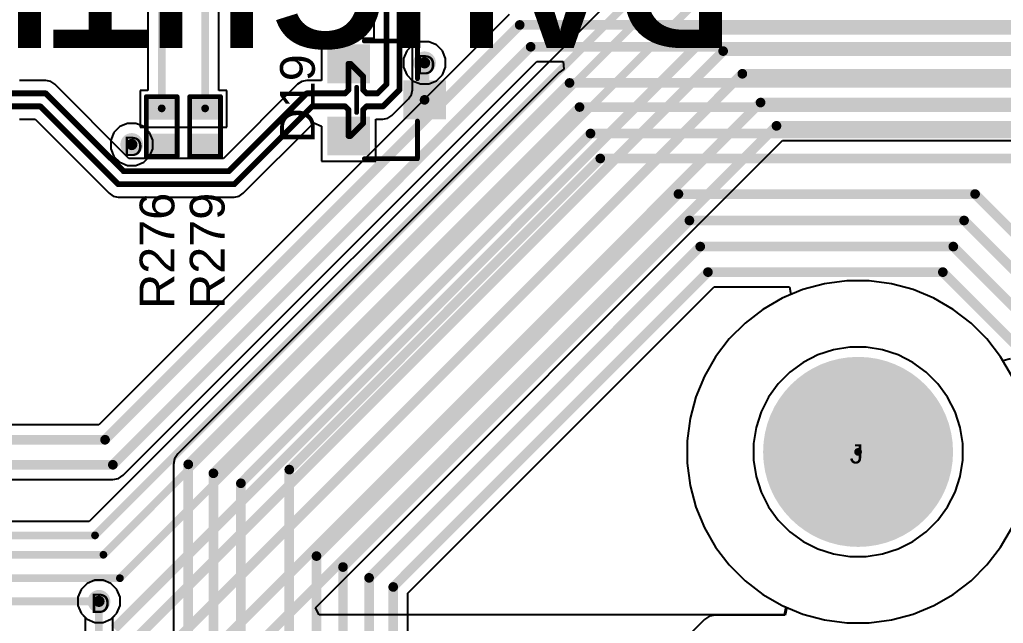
# Model space of a CAD drawing. Header units: inches. Extents: x -11 to 5428, y 0 to 5423.
# Drawn here: x 89.53 to 115.42, y 71.83 to 87.71 of the extents above; entities that cross this region are included whole.
import ezdxf

# ---------------------------------------------------------------- set-up
doc = ezdxf.new("R2010")
doc.units = ezdxf.units.IN
for name, color, linetype in [('Bottom Layer', 5, 'Continuous'), ('Bottom Solder', 6, 'Continuous'), ('Drill Drawing', 1, 'Continuous'), ('GND', 16, 'Continuous'), ('Pad Holes', 156, 'Continuous'), ('PWR', 76, 'Continuous'), ('Top Layer', 1, 'Continuous'), ('Top Overlay', 2, 'Continuous'), ('Top Paste', 8, 'Continuous'), ('Top Solder', 216, 'Continuous'), ('Via Holes', 16, 'Continuous')]:
    doc.layers.add(name, color=color, linetype=linetype)
doc.styles.add('Arial', font='', dxfattribs={"height": 0.2})
doc.styles.add('Arial_Bold', font='', dxfattribs={"height": 0.2})
doc.styles.get('Arial').set_extended_font_data('Arial')
doc.styles.get('Arial_Bold').set_extended_font_data('Arial', bold=True)

# ---------------------------------------------------------------- blocks, each defined once
blk = doc.blocks.new('SOT_23_198')
at = {"layer": 'Top Layer'}
for points in [[(-0.41, 1.46), (0.41, 1.46), (0.41, 0.54), (-0.41, 0.54)], [(-1.36, -0.54), (-0.54, -0.54), (-0.54, -1.46), (-1.36, -1.46)], [(0.54, -0.54), (1.36, -0.54), (1.36, -1.46), (0.54, -1.46)]]:
    blk.add_hatch(color=1, dxfattribs=at).paths.add_polyline_path(points)
at = {"layer": 'Top Paste'}
for points in [[(-0.41, 1.46), (0.41, 1.46), (0.41, 0.54), (-0.41, 0.54)], [(-1.36, -0.54), (-0.54, -0.54), (-0.54, -1.46), (-1.36, -1.46)], [(0.54, -0.54), (1.36, -0.54), (1.36, -1.46), (0.54, -1.46)]]:
    blk.add_hatch(color=8, dxfattribs=at).paths.add_polyline_path(points)
at = {"layer": 'Top Solder'}
for points in [[(-0.512, 1.562), (0.512, 1.562), (0.512, 0.438), (-0.512, 0.438)], [(-1.462, -0.438), (-0.438, -0.438), (-0.438, -1.562), (-1.462, -1.562)], [(0.438, -0.438), (1.462, -0.438), (1.462, -1.562), (0.438, -1.562)]]:
    blk.add_hatch(color=216, dxfattribs=at).paths.add_polyline_path(points)
at = {"layer": 'Top Overlay'}
for points in [[(-0.559, 0.813, 0.127, 0.127, 0), (-1.549, 0.813, 0.127, 0.127, 0)], [(-1.549, -0.584, 0.127, 0.127, 0), (-1.549, 0.813, 0.127, 0.127, 0)], [(1.549, 0.813, 0.127, 0.127, 0), (0.559, 0.813, 0.127, 0.127, 0)], [(1.549, -0.584, 0.127, 0.127, 0), (1.549, 0.813, 0.127, 0.127, 0)], [(0.33, -0.787, 0.127, 0.127, 0), (-0.33, -0.787, 0.127, 0.127, 0)], [(-1.676, -1.295, 0.127, 0.127, 0), (-1.676, -1.041, 0.127, 0.127, 0)], [(-1.549, -1.168, 0.127, 0.127, 0), (-1.676, -1.041, 0.127, 0.127, 0)], [(-1.676, -1.295, 0.127, 0.127, 0), (-1.549, -1.168, 0.127, 0.127, 0)]]:
    blk.add_lwpolyline(points, format="xyseb", dxfattribs=at)
for points in [[(-1.581, 0.813, 0.0635, 0.0635, 1), (-1.518, 0.813, 0.0635, 0.0635, 1)], [(-1.581, 0.813, 0.0635, 0.0635, 1), (-1.518, 0.813, 0.0635, 0.0635, 1)], [(-0.591, 0.813, 0.0635, 0.0635, 1), (-0.527, 0.813, 0.0635, 0.0635, 1)], [(0.527, 0.813, 0.0635, 0.0635, 1), (0.591, 0.813, 0.0635, 0.0635, 1)], [(1.518, 0.813, 0.0635, 0.0635, 1), (1.581, 0.813, 0.0635, 0.0635, 1)], [(1.518, 0.813, 0.0635, 0.0635, 1), (1.581, 0.813, 0.0635, 0.0635, 1)], [(-1.581, -0.584, 0.0635, 0.0635, 1), (-1.518, -0.584, 0.0635, 0.0635, 1)], [(-0.362, -0.787, 0.0635, 0.0635, 1), (-0.298, -0.787, 0.0635, 0.0635, 1)], [(0.298, -0.787, 0.0635, 0.0635, 1), (0.362, -0.787, 0.0635, 0.0635, 1)], [(1.518, -0.584, 0.0635, 0.0635, 1), (1.581, -0.584, 0.0635, 0.0635, 1)], [(-1.708, -1.041, 0.0635, 0.0635, 1), (-1.645, -1.041, 0.0635, 0.0635, 1)], [(-1.708, -1.041, 0.0635, 0.0635, 1), (-1.645, -1.041, 0.0635, 0.0635, 1)], [(-1.708, -1.295, 0.0635, 0.0635, 1), (-1.645, -1.295, 0.0635, 0.0635, 1)], [(-1.708, -1.295, 0.0635, 0.0635, 1), (-1.645, -1.295, 0.0635, 0.0635, 1)], [(-1.581, -1.168, 0.0635, 0.0635, 1), (-1.518, -1.168, 0.0635, 0.0635, 1)], [(-1.581, -1.168, 0.0635, 0.0635, 1), (-1.518, -1.168, 0.0635, 0.0635, 1)]]:
    blk.add_lwpolyline(points, format="xyseb", close=True, dxfattribs=at)
blk = doc.blocks.new('R___0402_202')
at = {"layer": 'Top Layer'}
for points in [[(-0.698, -0.318), (-0.698, 0.317), (-0.241, 0.317), (-0.241, -0.318)], [(0.241, -0.318), (0.241, 0.317), (0.699, 0.317), (0.699, -0.318)]]:
    blk.add_hatch(color=1, dxfattribs=at).paths.add_polyline_path(points)
at = {"layer": 'Top Paste'}
for points in [[(-0.698, -0.318), (-0.698, 0.317), (-0.241, 0.317), (-0.241, -0.318)], [(0.241, -0.318), (0.241, 0.317), (0.699, 0.317), (0.699, -0.318)]]:
    blk.add_hatch(color=8, dxfattribs=at).paths.add_polyline_path(points)
at = {"layer": 'Top Solder'}
for points in [[(-0.753, -0.373), (-0.753, 0.372), (-0.186, 0.372), (-0.186, -0.373)], [(0.186, -0.373), (0.186, 0.372), (0.754, 0.372), (0.754, -0.373)]]:
    blk.add_hatch(color=216, dxfattribs=at).paths.add_polyline_path(points)
at = {"layer": 'Top Overlay'}
for points in [[(-0.787, 0.406, 0.127, 0.127, 0), (0.787, 0.406, 0.127, 0.127, 0)], [(-0.787, 0.406, 0.127, 0.127, 0), (-0.787, -0.406, 0.127, 0.127, 0)], [(0.787, 0.406, 0.127, 0.127, 0), (0.787, -0.406, 0.127, 0.127, 0)], [(-0.787, -0.406, 0.127, 0.127, 0), (0.787, -0.406, 0.127, 0.127, 0)], [(-0.813, -0.432, 0.00323, 0.00323, 0), (0.813, -0.432, 0.00323, 0.00323, 0)]]:
    blk.add_lwpolyline(points, format="xyseb", dxfattribs=at)
for points in [[(-0.819, 0.406, 0.0635, 0.0635, 1), (-0.756, 0.406, 0.0635, 0.0635, 1)], [(-0.819, 0.406, 0.0635, 0.0635, 1), (-0.756, 0.406, 0.0635, 0.0635, 1)], [(0.756, 0.406, 0.0635, 0.0635, 1), (0.819, 0.406, 0.0635, 0.0635, 1)], [(0.756, 0.406, 0.0635, 0.0635, 1), (0.819, 0.406, 0.0635, 0.0635, 1)], [(-0.819, -0.406, 0.0635, 0.0635, 1), (-0.756, -0.406, 0.0635, 0.0635, 1)], [(-0.819, -0.406, 0.0635, 0.0635, 1), (-0.756, -0.406, 0.0635, 0.0635, 1)], [(-0.814, -0.432, 0.00161, 0.00161, 1), (-0.812, -0.432, 0.00161, 0.00161, 1)], [(0.756, -0.406, 0.0635, 0.0635, 1), (0.819, -0.406, 0.0635, 0.0635, 1)], [(0.756, -0.406, 0.0635, 0.0635, 1), (0.819, -0.406, 0.0635, 0.0635, 1)], [(0.812, -0.432, 0.00161, 0.00161, 1), (0.814, -0.432, 0.00161, 0.00161, 1)]]:
    blk.add_lwpolyline(points, format="xyseb", close=True, dxfattribs=at)
blk = doc.blocks.new('R___0402_204')
at = {"layer": 'Top Layer'}
for points in [[(-0.698, -0.318), (-0.698, 0.317), (-0.241, 0.317), (-0.241, -0.318)], [(0.241, -0.318), (0.241, 0.317), (0.699, 0.317), (0.699, -0.318)]]:
    blk.add_hatch(color=1, dxfattribs=at).paths.add_polyline_path(points)
at = {"layer": 'Top Paste'}
for points in [[(-0.698, -0.318), (-0.698, 0.317), (-0.241, 0.317), (-0.241, -0.318)], [(0.241, -0.318), (0.241, 0.317), (0.699, 0.317), (0.699, -0.318)]]:
    blk.add_hatch(color=8, dxfattribs=at).paths.add_polyline_path(points)
at = {"layer": 'Top Solder'}
for points in [[(-0.753, -0.373), (-0.753, 0.372), (-0.186, 0.372), (-0.186, -0.373)], [(0.186, -0.373), (0.186, 0.372), (0.754, 0.372), (0.754, -0.373)]]:
    blk.add_hatch(color=216, dxfattribs=at).paths.add_polyline_path(points)
at = {"layer": 'Top Overlay'}
for points in [[(-0.787, 0.406, 0.127, 0.127, 0), (0.787, 0.406, 0.127, 0.127, 0)], [(-0.787, 0.406, 0.127, 0.127, 0), (-0.787, -0.406, 0.127, 0.127, 0)], [(0.787, 0.406, 0.127, 0.127, 0), (0.787, -0.406, 0.127, 0.127, 0)], [(-0.787, -0.406, 0.127, 0.127, 0), (0.787, -0.406, 0.127, 0.127, 0)], [(-0.813, -0.432, 0.00323, 0.00323, 0), (0.813, -0.432, 0.00323, 0.00323, 0)]]:
    blk.add_lwpolyline(points, format="xyseb", dxfattribs=at)
for points in [[(-0.819, 0.406, 0.0635, 0.0635, 1), (-0.756, 0.406, 0.0635, 0.0635, 1)], [(-0.819, 0.406, 0.0635, 0.0635, 1), (-0.756, 0.406, 0.0635, 0.0635, 1)], [(0.756, 0.406, 0.0635, 0.0635, 1), (0.819, 0.406, 0.0635, 0.0635, 1)], [(0.756, 0.406, 0.0635, 0.0635, 1), (0.819, 0.406, 0.0635, 0.0635, 1)], [(-0.819, -0.406, 0.0635, 0.0635, 1), (-0.756, -0.406, 0.0635, 0.0635, 1)], [(-0.819, -0.406, 0.0635, 0.0635, 1), (-0.756, -0.406, 0.0635, 0.0635, 1)], [(-0.814, -0.432, 0.00161, 0.00161, 1), (-0.812, -0.432, 0.00161, 0.00161, 1)], [(0.756, -0.406, 0.0635, 0.0635, 1), (0.819, -0.406, 0.0635, 0.0635, 1)], [(0.756, -0.406, 0.0635, 0.0635, 1), (0.819, -0.406, 0.0635, 0.0635, 1)], [(0.812, -0.432, 0.00161, 0.00161, 1), (0.814, -0.432, 0.00161, 0.00161, 1)]]:
    blk.add_lwpolyline(points, format="xyseb", close=True, dxfattribs=at)

msp = doc.modelspace()

# ---------------------------------------------------------------- hatches: boundary and pattern name
at = {"layer": 'Bottom Layer'}
h = msp.add_hatch(color=5, dxfattribs=at)
edge = h.paths.add_edge_path()
edge.add_arc((100.187, 86.573), 0.3, 0, 360)
h = msp.add_hatch(color=5, dxfattribs=at)
edge = h.paths.add_edge_path()
edge.add_arc((92.481, 84.424), 0.3, 0, 360)
h = msp.add_hatch(color=5, dxfattribs=at)
edge = h.paths.add_edge_path()
edge.add_arc((91.618, 72.404), 0.3, 0, 360)
at = {"layer": 'Bottom Solder'}
h = msp.add_hatch(color=6, dxfattribs=at)
edge = h.paths.add_edge_path()
edge.add_arc((111.598, 76.336), 0.102, 0, 360)
at = {"layer": 'GND'}
h = msp.add_hatch(color=16, dxfattribs=at)
edge = h.paths.add_edge_path()
edge.add_arc((100.187, 86.573), 0.3, 0, 360)
h = msp.add_hatch(color=16, dxfattribs=at)
edge = h.paths.add_edge_path()
edge.add_arc((92.481, 84.424), 0.3, 0, 360)
h = msp.add_hatch(color=16, dxfattribs=at)
edge = h.paths.add_edge_path()
edge.add_arc((91.618, 72.404), 0.3, 0, 360)
at = {"layer": 'Pad Holes'}
h = msp.add_hatch(color=7, dxfattribs=at)
edge = h.paths.add_edge_path()
edge.add_arc((111.598, 76.336), 2.5, 0, 360)
at = {"layer": 'PWR'}
h = msp.add_hatch(color=76, dxfattribs=at)
edge = h.paths.add_edge_path()
edge.add_arc((100.187, 86.573), 0.3, 0, 360)
h = msp.add_hatch(color=76, dxfattribs=at)
edge = h.paths.add_edge_path()
edge.add_arc((92.481, 84.424), 0.3, 0, 360)
h = msp.add_hatch(color=76, dxfattribs=at)
edge = h.paths.add_edge_path()
edge.add_arc((91.618, 72.404), 0.3, 0, 360)
at = {"layer": 'Top Layer'}
h = msp.add_hatch(color=1, dxfattribs=at)
edge = h.paths.add_edge_path()
edge.add_arc((100.187, 86.573), 0.3, 0, 360)
h = msp.add_hatch(color=1, dxfattribs=at)
edge = h.paths.add_edge_path()
edge.add_arc((92.481, 84.424), 0.3, 0, 360)
h = msp.add_hatch(color=1, dxfattribs=at)
edge = h.paths.add_edge_path()
edge.add_arc((91.618, 72.404), 0.3, 0, 360)
at = {"layer": 'Top Solder'}
h = msp.add_hatch(color=216, dxfattribs=at)
edge = h.paths.add_edge_path()
edge.add_arc((111.598, 76.336), 0.102, 0, 360)
at = {"layer": 'Via Holes'}
h = msp.add_hatch(color=7, dxfattribs=at)
edge = h.paths.add_edge_path()
edge.add_arc((100.187, 86.573), 0.15, 0, 360)
h = msp.add_hatch(color=7, dxfattribs=at)
edge = h.paths.add_edge_path()
edge.add_arc((92.481, 84.424), 0.15, 0, 360)
h = msp.add_hatch(color=7, dxfattribs=at)
edge = h.paths.add_edge_path()
edge.add_arc((91.618, 72.404), 0.15, 0, 360)

# ---------------------------------------------------------------- linework, layer by layer
at = {"layer": 'Bottom Layer'}
for p, q in [((102.417, 87.843), (91.617, 77.044)), ((92.258, 75.722), (103.141, 86.605)), ((103.141, 86.605), (103.834, 86.605)), ((103.834, 86.605), (103.855, 86.402)), ((103.729, 86.318), (93.694, 76.283)), ((103.855, 86.402), (103.729, 86.318)), ((111.303, 80.836), (110.718, 80.759)), ((111.598, 80.836), (111.303, 80.836)), ((111.893, 80.836), (111.598, 80.836)), ((112.478, 80.759), (111.893, 80.836)), ((99.751, 72.621), (107.807, 80.677)), ((107.807, 80.677), (109.789, 80.677)), ((110.148, 80.606), (109.603, 80.381)), ((109.789, 80.677), (109.83, 80.474)), ((110.718, 80.759), (110.148, 80.606)), ((113.048, 80.606), (112.478, 80.759)), ((113.593, 80.381), (113.048, 80.606)), ((109.603, 80.381), (109.093, 80.086)), ((109.603, 80.381), (109.093, 80.086)), ((109.83, 80.474), (109.603, 80.381)), ((114.103, 80.086), (113.593, 80.381)), ((109.093, 80.086), (108.625, 79.727)), ((109.093, 80.086), (108.625, 79.727)), ((114.571, 79.727), (114.103, 80.086)), ((108.625, 79.727), (108.207, 79.309)), ((108.625, 79.727), (108.207, 79.309)), ((114.989, 79.309), (114.571, 79.727)), ((108.207, 79.309), (107.848, 78.841)), ((108.207, 79.309), (107.848, 78.841)), ((115.348, 78.841), (114.989, 79.309)), ((107.848, 78.841), (107.553, 78.331)), ((107.848, 78.841), (107.553, 78.331)), ((115.643, 78.331), (115.348, 78.841)), ((107.553, 78.331), (107.328, 77.786)), ((107.553, 78.331), (107.328, 77.786)), ((107.328, 77.786), (107.175, 77.216)), ((107.328, 77.786), (107.175, 77.216)), ((107.175, 77.216), (107.098, 76.631)), ((107.175, 77.216), (107.098, 76.631)), ((91.617, 77.044), (74.282, 77.044)), ((107.098, 76.631), (107.098, 76.336)), ((107.098, 76.631), (107.098, 76.041)), ((93.61, 76.157), (93.58, 76.008)), ((93.694, 76.283), (93.61, 76.157)), ((107.098, 76.336), (107.098, 76.336)), ((107.098, 76.336), (107.098, 76.041)), ((93.58, 76.008), (93.58, 58.126)), ((107.098, 76.041), (107.175, 75.456)), ((107.098, 76.041), (107.175, 75.456)), ((76.528, 75.608), (91.983, 75.608)), ((91.983, 75.608), (92.132, 75.638)), ((92.132, 75.638), (92.258, 75.722)), ((107.175, 75.456), (107.328, 74.886)), ((107.175, 75.456), (107.328, 74.886)), ((107.328, 74.886), (107.553, 74.341)), ((107.328, 74.886), (107.553, 74.341)), ((107.553, 74.341), (107.848, 73.831)), ((107.553, 74.341), (107.848, 73.831)), ((115.348, 73.831), (115.643, 74.341)), ((107.848, 73.831), (108.207, 73.363)), ((107.848, 73.831), (108.207, 73.363)), ((114.989, 73.363), (115.348, 73.831)), ((108.207, 73.363), (108.625, 72.945)), ((108.207, 73.363), (108.625, 72.945)), ((114.571, 72.945), (114.989, 73.363)), ((91.304, 72.874), (91.148, 72.718)), ((91.508, 72.958), (91.304, 72.874)), ((91.728, 72.958), (91.508, 72.958)), ((91.932, 72.874), (91.728, 72.958)), ((92.087, 72.718), (91.932, 72.874)), ((108.625, 72.945), (109.093, 72.586)), ((108.625, 72.945), (109.093, 72.586)), ((114.103, 72.586), (114.571, 72.945)), ((91.148, 72.718), (91.064, 72.514)), ((91.064, 72.514), (91.064, 72.294)), ((92.172, 72.514), (92.087, 72.718)), ((92.172, 72.294), (92.172, 72.514)), ((99.751, 52.552), (99.751, 72.621)), ((109.093, 72.586), (109.603, 72.291)), ((109.093, 72.586), (109.603, 72.291)), ((113.593, 72.291), (114.103, 72.586)), ((91.064, 72.294), (91.148, 72.09)), ((92.087, 72.09), (92.172, 72.294)), ((109.603, 72.291), (110.148, 72.066)), ((109.603, 72.291), (109.719, 72.243)), ((109.719, 72.243), (109.679, 72.04)), ((113.048, 72.066), (113.593, 72.291)), ((91.148, 72.09), (91.255, 71.983)), ((91.255, 71.983), (91.255, 68.042)), ((91.98, 71.983), (92.087, 72.09)), ((91.98, 68.192), (91.98, 71.983)), ((107.686, 72.011), (107.56, 71.926)), ((107.835, 72.04), (107.686, 72.011)), ((109.679, 72.04), (107.835, 72.04)), ((110.148, 72.066), (110.718, 71.913)), ((112.478, 71.913), (113.048, 72.066)), ((107.56, 71.926), (101.254, 65.62)), ((110.718, 71.913), (111.303, 71.836)), ((111.303, 71.836), (111.598, 71.836)), ((111.598, 71.836), (111.893, 71.836)), ((111.893, 71.836), (112.478, 71.913))]:
    msp.add_line(p, q, dxfattribs=at)
for points in [[(91.778, 76.655, 0.254, 0.254, 0), (102.692, 87.569, 0.254, 0.254, 0)], [(102.692, 87.569, 0.254, 0.254, 0), (119.861, 87.569, 0.254, 0.254, 0)], [(91.983, 75.997, 0.254, 0.254, 0), (102.98, 86.994, 0.254, 0.254, 0)], [(102.98, 86.994, 0.254, 0.254, 0), (117.96, 86.994, 0.254, 0.254, 0)], [(93.969, 76.008, 0.254, 0.254, 0), (104.004, 86.043, 0.254, 0.254, 0)], [(104.004, 86.043, 0.254, 0.254, 0), (117.997, 86.043, 0.254, 0.254, 0)], [(94.631, 75.773, 0.254, 0.254, 0), (104.266, 85.409, 0.254, 0.254, 0)], [(104.266, 85.409, 0.254, 0.254, 0), (117.613, 85.409, 0.254, 0.254, 0)], [(95.353, 75.51, 0.254, 0.254, 0), (104.555, 84.712, 0.254, 0.254, 0)], [(104.555, 84.712, 0.254, 0.254, 0), (117.193, 84.712, 0.254, 0.254, 0)], [(96.627, 75.87, 0.254, 0.254, 0), (104.813, 84.056, 0.254, 0.254, 0)], [(104.813, 84.056, 0.254, 0.254, 0), (116.884, 84.056, 0.254, 0.254, 0)], [(97.344, 73.595, 0.254, 0.254, 0), (106.87, 83.121, 0.254, 0.254, 0)], [(106.87, 83.121, 0.254, 0.254, 0), (114.677, 83.121, 0.254, 0.254, 0)], [(114.677, 83.121, 0.254, 0.254, 0), (120.213, 77.586, 0.254, 0.254, 0)], [(98.041, 73.306, 0.254, 0.254, 0), (107.159, 82.424, 0.254, 0.254, 0)], [(107.159, 82.424, 0.254, 0.254, 0), (114.389, 82.424, 0.254, 0.254, 0)], [(114.389, 82.424, 0.254, 0.254, 0), (119.875, 76.938, 0.254, 0.254, 0)], [(98.727, 73.022, 0.254, 0.254, 0), (107.443, 81.738, 0.254, 0.254, 0)], [(107.443, 81.738, 0.254, 0.254, 0), (114.104, 81.738, 0.254, 0.254, 0)], [(114.104, 81.738, 0.254, 0.254, 0), (119.588, 76.254, 0.254, 0.254, 0)], [(99.362, 72.782, 0.254, 0.254, 0), (107.646, 81.066, 0.254, 0.254, 0)], [(107.646, 81.066, 0.254, 0.254, 0), (113.828, 81.066, 0.254, 0.254, 0)], [(113.828, 81.066, 0.254, 0.254, 0), (119.213, 75.682, 0.254, 0.254, 0)], [(73.887, 76.655, 0.254, 0.254, 0), (91.778, 76.655, 0.254, 0.254, 0)], [(76.133, 75.997, 0.254, 0.254, 0), (91.983, 75.997, 0.254, 0.254, 0)], [(93.969, 57.731, 0.254, 0.254, 0), (93.969, 76.008, 0.254, 0.254, 0)], [(94.631, 58.174, 0.254, 0.254, 0), (94.631, 75.773, 0.254, 0.254, 0)], [(96.627, 54.681, 0.254, 0.254, 0), (96.627, 75.87, 0.254, 0.254, 0)], [(95.353, 58.627, 0.254, 0.254, 0), (95.353, 75.51, 0.254, 0.254, 0)], [(97.344, 29.959, 0.254, 0.254, 0), (97.344, 73.595, 0.254, 0.254, 0)], [(98.041, 29.819, 0.254, 0.254, 0), (98.041, 73.306, 0.254, 0.254, 0)], [(98.727, 29.657, 0.254, 0.254, 0), (98.727, 73.022, 0.254, 0.254, 0)], [(99.362, 29.288, 0.254, 0.254, 0), (99.362, 72.782, 0.254, 0.254, 0)], [(91.618, 68.042, 0.203, 0.203, 0), (91.618, 72.404, 0.203, 0.203, 0)]]:
    msp.add_lwpolyline(points, format="xyseb", dxfattribs=at)
for points in [[(102.628, 87.569, 0.127, 0.127, 1), (102.755, 87.569, 0.127, 0.127, 1)], [(102.628, 87.569, 0.127, 0.127, 1), (102.755, 87.569, 0.127, 0.127, 1)], [(102.917, 86.994, 0.127, 0.127, 1), (103.044, 86.994, 0.127, 0.127, 1)], [(102.917, 86.994, 0.127, 0.127, 1), (103.044, 86.994, 0.127, 0.127, 1)], [(103.94, 86.043, 0.127, 0.127, 1), (104.067, 86.043, 0.127, 0.127, 1)], [(103.94, 86.043, 0.127, 0.127, 1), (104.067, 86.043, 0.127, 0.127, 1)], [(104.203, 85.409, 0.127, 0.127, 1), (104.33, 85.409, 0.127, 0.127, 1)], [(104.203, 85.409, 0.127, 0.127, 1), (104.33, 85.409, 0.127, 0.127, 1)], [(104.492, 84.712, 0.127, 0.127, 1), (104.619, 84.712, 0.127, 0.127, 1)], [(104.492, 84.712, 0.127, 0.127, 1), (104.619, 84.712, 0.127, 0.127, 1)], [(104.749, 84.056, 0.127, 0.127, 1), (104.876, 84.056, 0.127, 0.127, 1)], [(104.749, 84.056, 0.127, 0.127, 1), (104.876, 84.056, 0.127, 0.127, 1)], [(106.807, 83.121, 0.127, 0.127, 1), (106.934, 83.121, 0.127, 0.127, 1)], [(106.807, 83.121, 0.127, 0.127, 1), (106.934, 83.121, 0.127, 0.127, 1)], [(114.614, 83.121, 0.127, 0.127, 1), (114.741, 83.121, 0.127, 0.127, 1)], [(114.614, 83.121, 0.127, 0.127, 1), (114.741, 83.121, 0.127, 0.127, 1)], [(107.095, 82.424, 0.127, 0.127, 1), (107.222, 82.424, 0.127, 0.127, 1)], [(107.095, 82.424, 0.127, 0.127, 1), (107.222, 82.424, 0.127, 0.127, 1)], [(114.325, 82.424, 0.127, 0.127, 1), (114.452, 82.424, 0.127, 0.127, 1)], [(114.325, 82.424, 0.127, 0.127, 1), (114.452, 82.424, 0.127, 0.127, 1)], [(107.38, 81.738, 0.127, 0.127, 1), (107.507, 81.738, 0.127, 0.127, 1)], [(107.38, 81.738, 0.127, 0.127, 1), (107.507, 81.738, 0.127, 0.127, 1)], [(114.041, 81.738, 0.127, 0.127, 1), (114.168, 81.738, 0.127, 0.127, 1)], [(114.041, 81.738, 0.127, 0.127, 1), (114.168, 81.738, 0.127, 0.127, 1)], [(107.583, 81.066, 0.127, 0.127, 1), (107.71, 81.066, 0.127, 0.127, 1)], [(107.583, 81.066, 0.127, 0.127, 1), (107.71, 81.066, 0.127, 0.127, 1)], [(113.765, 81.066, 0.127, 0.127, 1), (113.892, 81.066, 0.127, 0.127, 1)], [(113.765, 81.066, 0.127, 0.127, 1), (113.892, 81.066, 0.127, 0.127, 1)], [(91.715, 76.655, 0.127, 0.127, 1), (91.842, 76.655, 0.127, 0.127, 1)], [(91.715, 76.655, 0.127, 0.127, 1), (91.842, 76.655, 0.127, 0.127, 1)], [(91.92, 75.997, 0.127, 0.127, 1), (92.047, 75.997, 0.127, 0.127, 1)], [(91.92, 75.997, 0.127, 0.127, 1), (92.047, 75.997, 0.127, 0.127, 1)], [(93.905, 76.008, 0.127, 0.127, 1), (94.032, 76.008, 0.127, 0.127, 1)], [(93.905, 76.008, 0.127, 0.127, 1), (94.032, 76.008, 0.127, 0.127, 1)], [(94.567, 75.773, 0.127, 0.127, 1), (94.694, 75.773, 0.127, 0.127, 1)], [(94.567, 75.773, 0.127, 0.127, 1), (94.694, 75.773, 0.127, 0.127, 1)], [(96.564, 75.87, 0.127, 0.127, 1), (96.691, 75.87, 0.127, 0.127, 1)], [(96.564, 75.87, 0.127, 0.127, 1), (96.691, 75.87, 0.127, 0.127, 1)], [(95.29, 75.51, 0.127, 0.127, 1), (95.417, 75.51, 0.127, 0.127, 1)], [(95.29, 75.51, 0.127, 0.127, 1), (95.417, 75.51, 0.127, 0.127, 1)], [(97.28, 73.595, 0.127, 0.127, 1), (97.407, 73.595, 0.127, 0.127, 1)], [(97.28, 73.595, 0.127, 0.127, 1), (97.407, 73.595, 0.127, 0.127, 1)], [(97.977, 73.306, 0.127, 0.127, 1), (98.104, 73.306, 0.127, 0.127, 1)], [(97.977, 73.306, 0.127, 0.127, 1), (98.104, 73.306, 0.127, 0.127, 1)], [(98.664, 73.022, 0.127, 0.127, 1), (98.791, 73.022, 0.127, 0.127, 1)], [(98.664, 73.022, 0.127, 0.127, 1), (98.791, 73.022, 0.127, 0.127, 1)], [(99.299, 72.782, 0.127, 0.127, 1), (99.426, 72.782, 0.127, 0.127, 1)], [(99.299, 72.782, 0.127, 0.127, 1), (99.426, 72.782, 0.127, 0.127, 1)], [(91.567, 72.404, 0.102, 0.102, 1), (91.669, 72.404, 0.102, 0.102, 1)]]:
    msp.add_lwpolyline(points, format="xyseb", close=True, dxfattribs=at)
at = {"layer": 'GND'}
for p, q in [((110.953, 79.022), (110.541, 78.888)), ((111.381, 79.09), (110.953, 79.022)), ((111.815, 79.09), (111.381, 79.09)), ((112.243, 79.022), (111.815, 79.09)), ((112.655, 78.888), (112.243, 79.022)), ((110.541, 78.888), (110.155, 78.691)), ((113.041, 78.691), (112.655, 78.888)), ((110.155, 78.691), (109.804, 78.437)), ((113.392, 78.437), (113.041, 78.691)), ((109.804, 78.437), (109.497, 78.13)), ((113.699, 78.13), (113.392, 78.437)), ((109.497, 78.13), (109.243, 77.779)), ((113.953, 77.779), (113.699, 78.13)), ((109.243, 77.779), (109.046, 77.393)), ((114.15, 77.393), (113.953, 77.779)), ((109.046, 77.393), (108.912, 76.981)), ((114.284, 76.981), (114.15, 77.393)), ((108.912, 76.981), (108.844, 76.553)), ((114.352, 76.553), (114.284, 76.981)), ((108.844, 76.553), (108.844, 76.119)), ((114.352, 76.119), (114.352, 76.553)), ((108.844, 76.119), (108.912, 75.691)), ((114.284, 75.691), (114.352, 76.119)), ((108.912, 75.691), (109.046, 75.279)), ((114.15, 75.279), (114.284, 75.691)), ((109.046, 75.279), (109.243, 74.893)), ((113.953, 74.893), (114.15, 75.279)), ((109.243, 74.893), (109.497, 74.542)), ((113.699, 74.542), (113.953, 74.893)), ((109.497, 74.542), (109.804, 74.235)), ((113.392, 74.235), (113.699, 74.542)), ((109.804, 74.235), (110.155, 73.981)), ((113.041, 73.981), (113.392, 74.235)), ((110.155, 73.981), (110.541, 73.784)), ((112.655, 73.784), (113.041, 73.981)), ((110.541, 73.784), (110.953, 73.65)), ((110.953, 73.65), (111.381, 73.582)), ((111.381, 73.582), (111.815, 73.582)), ((111.815, 73.582), (112.243, 73.65)), ((112.243, 73.65), (112.655, 73.784)), ((91.304, 72.874), (91.148, 72.718)), ((91.508, 72.958), (91.304, 72.874)), ((91.728, 72.958), (91.508, 72.958)), ((91.932, 72.874), (91.728, 72.958)), ((92.087, 72.718), (91.932, 72.874)), ((91.148, 72.718), (91.064, 72.514)), ((91.064, 72.514), (91.064, 72.294)), ((92.172, 72.514), (92.087, 72.718)), ((92.172, 72.294), (92.172, 72.514)), ((91.064, 72.294), (91.148, 72.09)), ((92.087, 72.09), (92.172, 72.294)), ((91.148, 72.09), (91.304, 71.934)), ((91.932, 71.934), (92.087, 72.09)), ((91.304, 71.934), (91.508, 71.85)), ((91.508, 71.85), (91.728, 71.85)), ((91.728, 71.85), (91.932, 71.934))]:
    msp.add_line(p, q, dxfattribs=at)
at = {"layer": 'PWR'}
for p, q in [((99.873, 87.042), (99.717, 86.886)), ((100.077, 87.127), (99.873, 87.042)), ((100.297, 87.127), (100.077, 87.127)), ((100.501, 87.042), (100.297, 87.127)), ((100.657, 86.886), (100.501, 87.042)), ((99.717, 86.886), (99.633, 86.683)), ((100.741, 86.683), (100.657, 86.886)), ((99.633, 86.683), (99.633, 86.462)), ((100.741, 86.462), (100.741, 86.683)), ((99.633, 86.462), (99.717, 86.259)), ((99.717, 86.259), (99.873, 86.103)), ((100.501, 86.103), (100.657, 86.259)), ((100.657, 86.259), (100.741, 86.462)), ((99.873, 86.103), (100.077, 86.019)), ((100.077, 86.019), (100.297, 86.019)), ((100.297, 86.019), (100.501, 86.103)), ((92.371, 84.978), (92.168, 84.894)), ((92.592, 84.978), (92.371, 84.978)), ((92.795, 84.894), (92.592, 84.978)), ((92.012, 84.738), (91.927, 84.535)), ((92.168, 84.894), (92.012, 84.738)), ((92.951, 84.738), (92.795, 84.894)), ((93.035, 84.535), (92.951, 84.738)), ((91.927, 84.535), (91.927, 84.314)), ((93.035, 84.314), (93.035, 84.535)), ((91.927, 84.314), (92.012, 84.111)), ((92.951, 84.111), (93.035, 84.314)), ((92.012, 84.111), (92.168, 83.955)), ((92.168, 83.955), (92.371, 83.87)), ((92.592, 83.87), (92.795, 83.955)), ((92.795, 83.955), (92.951, 84.111)), ((92.371, 83.87), (92.592, 83.87)), ((110.953, 79.022), (110.541, 78.888)), ((111.381, 79.09), (110.953, 79.022)), ((111.815, 79.09), (111.381, 79.09)), ((112.243, 79.022), (111.815, 79.09)), ((112.655, 78.888), (112.243, 79.022)), ((110.541, 78.888), (110.155, 78.691)), ((113.041, 78.691), (112.655, 78.888)), ((110.155, 78.691), (109.804, 78.437)), ((113.392, 78.437), (113.041, 78.691)), ((109.804, 78.437), (109.497, 78.13)), ((113.699, 78.13), (113.392, 78.437)), ((109.497, 78.13), (109.243, 77.779)), ((113.953, 77.779), (113.699, 78.13)), ((109.243, 77.779), (109.046, 77.393)), ((114.15, 77.393), (113.953, 77.779)), ((109.046, 77.393), (108.912, 76.981)), ((114.284, 76.981), (114.15, 77.393)), ((108.912, 76.981), (108.844, 76.553)), ((114.352, 76.553), (114.284, 76.981)), ((108.844, 76.553), (108.844, 76.119)), ((114.352, 76.119), (114.352, 76.553)), ((108.844, 76.119), (108.912, 75.691)), ((114.284, 75.691), (114.352, 76.119)), ((108.912, 75.691), (109.046, 75.279)), ((114.15, 75.279), (114.284, 75.691)), ((109.046, 75.279), (109.243, 74.893)), ((113.953, 74.893), (114.15, 75.279)), ((109.243, 74.893), (109.497, 74.542)), ((113.699, 74.542), (113.953, 74.893)), ((109.497, 74.542), (109.804, 74.235)), ((113.392, 74.235), (113.699, 74.542)), ((109.804, 74.235), (110.155, 73.981)), ((113.041, 73.981), (113.392, 74.235)), ((110.155, 73.981), (110.541, 73.784)), ((112.655, 73.784), (113.041, 73.981)), ((110.541, 73.784), (110.953, 73.65)), ((110.953, 73.65), (111.381, 73.582)), ((111.381, 73.582), (111.815, 73.582)), ((111.815, 73.582), (112.243, 73.65)), ((112.243, 73.65), (112.655, 73.784)), ((91.304, 72.874), (91.148, 72.718)), ((91.508, 72.958), (91.304, 72.874)), ((91.728, 72.958), (91.508, 72.958)), ((91.932, 72.874), (91.728, 72.958)), ((92.087, 72.718), (91.932, 72.874)), ((91.148, 72.718), (91.064, 72.514)), ((91.064, 72.514), (91.064, 72.294)), ((92.172, 72.514), (92.087, 72.718)), ((92.172, 72.294), (92.172, 72.514)), ((91.064, 72.294), (91.148, 72.09)), ((92.087, 72.09), (92.172, 72.294)), ((91.148, 72.09), (91.304, 71.934)), ((91.932, 71.934), (92.087, 72.09)), ((91.304, 71.934), (91.508, 71.85)), ((91.508, 71.85), (91.728, 71.85)), ((91.728, 71.85), (91.932, 71.934))]:
    msp.add_line(p, q, dxfattribs=at)
at = {"layer": 'Top Layer'}
for p, q in [((92.907, 92.714), (92.907, 85.847)), ((94.775, 85.847), (94.775, 92.126)), ((106.503, 89.641), (91.364, 74.502)), ((98.85, 89.46), (98.85, 87.212)), ((99.867, 85.866), (99.867, 89.178)), ((98.85, 87.212), (97.473, 87.212)), ((97.473, 87.212), (97.473, 86.106)), ((90.218, 86.106), (89.53, 86.106)), ((90.347, 86.08), (90.218, 86.106)), ((90.456, 86.008), (90.347, 86.08)), ((92.406, 84.057), (90.456, 86.008)), ((96.847, 86.007), (94.897, 84.057)), ((96.956, 86.08), (96.847, 86.007)), ((97.085, 86.106), (96.956, 86.08)), ((97.473, 86.106), (97.085, 86.106)), ((92.907, 85.847), (92.698, 85.847)), ((92.698, 85.847), (92.698, 84.882)), ((94.984, 85.847), (94.775, 85.847)), ((94.984, 84.882), (94.984, 85.847)), ((99.768, 85.628), (99.841, 85.737)), ((99.841, 85.737), (99.867, 85.866)), ((99.329, 85.188), (99.768, 85.628)), ((99.219, 85.115), (99.329, 85.188)), ((89.53, 85.09), (89.936, 85.09)), ((89.936, 85.09), (91.886, 83.14)), ((95.417, 83.14), (97.27, 84.993)), ((97.27, 84.993), (97.473, 84.909)), ((98.901, 84.949), (98.907, 84.982)), ((98.901, 83.984), (98.901, 84.949)), ((98.907, 84.982), (98.907, 85.09)), ((98.907, 85.09), (99.091, 85.09)), ((99.091, 85.09), (99.219, 85.115)), ((92.698, 84.882), (94.984, 84.882)), ((97.473, 84.909), (97.473, 83.984)), ((97.318, 72.232), (109.612, 84.526)), ((109.612, 84.526), (129.84, 84.526)), ((94.897, 84.057), (92.406, 84.057)), ((97.473, 83.984), (98.901, 83.984)), ((91.886, 83.14), (91.996, 83.067)), ((95.307, 83.067), (95.417, 83.14)), ((91.996, 83.067), (92.124, 83.041)), ((92.124, 83.041), (95.179, 83.041)), ((95.179, 83.041), (95.307, 83.067)), ((111.303, 80.836), (110.718, 80.759)), ((111.303, 80.836), (110.718, 80.759)), ((111.598, 80.836), (111.303, 80.836)), ((111.893, 80.836), (111.303, 80.836)), ((111.893, 80.836), (111.598, 80.836)), ((112.478, 80.759), (111.893, 80.836)), ((112.478, 80.759), (111.893, 80.836)), ((110.148, 80.606), (109.603, 80.381)), ((110.148, 80.606), (109.603, 80.381)), ((110.718, 80.759), (110.148, 80.606)), ((110.718, 80.759), (110.148, 80.606)), ((113.048, 80.606), (112.478, 80.759)), ((113.048, 80.606), (112.478, 80.759)), ((113.593, 80.381), (113.048, 80.606)), ((113.593, 80.381), (113.048, 80.606)), ((109.603, 80.381), (109.093, 80.086)), ((109.603, 80.381), (109.093, 80.086)), ((114.103, 80.086), (113.593, 80.381)), ((114.103, 80.086), (113.593, 80.381)), ((109.093, 80.086), (108.625, 79.727)), ((109.093, 80.086), (108.625, 79.727)), ((114.571, 79.727), (114.103, 80.086)), ((114.571, 79.727), (114.103, 80.086)), ((108.625, 79.727), (108.207, 79.309)), ((108.625, 79.727), (108.207, 79.309)), ((114.989, 79.309), (114.571, 79.727)), ((114.989, 79.309), (114.571, 79.727)), ((108.207, 79.309), (107.848, 78.841)), ((108.207, 79.309), (107.848, 78.841)), ((115.348, 78.841), (114.989, 79.309)), ((115.348, 78.841), (114.989, 79.309)), ((107.848, 78.841), (107.553, 78.331)), ((107.848, 78.841), (107.553, 78.331)), ((115.643, 78.331), (115.348, 78.841)), ((115.411, 78.732), (115.348, 78.841)), ((115.614, 78.787), (115.411, 78.732)), ((107.553, 78.331), (107.328, 77.786)), ((107.553, 78.331), (107.328, 77.786)), ((107.328, 77.786), (107.175, 77.216)), ((107.328, 77.786), (107.175, 77.216)), ((107.175, 77.216), (107.098, 76.631)), ((107.175, 77.216), (107.098, 76.631)), ((107.098, 76.631), (107.098, 76.336)), ((107.098, 76.631), (107.098, 76.041)), ((107.098, 76.336), (107.098, 76.336)), ((107.098, 76.336), (107.098, 76.041)), ((107.098, 76.041), (107.175, 75.456)), ((107.098, 76.041), (107.175, 75.456)), ((107.175, 75.456), (107.328, 74.886)), ((107.175, 75.456), (107.328, 74.886)), ((107.328, 74.886), (107.553, 74.341)), ((107.328, 74.886), (107.553, 74.341)), ((91.364, 74.502), (76.801, 74.502)), ((107.553, 74.341), (107.848, 73.831)), ((107.553, 74.341), (107.848, 73.831)), ((115.348, 73.831), (115.643, 74.341)), ((107.848, 73.831), (108.207, 73.363)), ((107.848, 73.831), (108.207, 73.363)), ((114.989, 73.363), (115.348, 73.831)), ((108.207, 73.363), (108.625, 72.945)), ((108.207, 73.363), (108.625, 72.945)), ((114.571, 72.945), (114.989, 73.363)), ((108.625, 72.945), (109.093, 72.586)), ((108.625, 72.945), (109.093, 72.586)), ((114.103, 72.586), (114.571, 72.945)), ((109.093, 72.586), (109.603, 72.291)), ((109.093, 72.586), (109.603, 72.291)), ((113.593, 72.291), (114.103, 72.586)), ((109.603, 72.291), (110.148, 72.066)), ((109.603, 72.291), (109.696, 72.253)), ((109.696, 72.253), (109.655, 72.05)), ((113.048, 72.066), (113.593, 72.291)), ((97.418, 72.045), (97.318, 72.232)), ((97.443, 72.05), (97.418, 72.045)), ((109.655, 72.05), (97.443, 72.05)), ((97.443, 72.05), (97.443, 72.05)), ((110.148, 72.066), (110.718, 71.913)), ((112.478, 71.913), (113.048, 72.066)), ((110.718, 71.913), (111.303, 71.836)), ((111.303, 71.836), (111.598, 71.836)), ((111.598, 71.836), (111.893, 71.836)), ((111.893, 71.836), (112.478, 71.913))]:
    msp.add_line(p, q, dxfattribs=at)
for points in [[(93.269, 85.374, 0.203, 0.203, 0), (93.269, 92.714, 0.203, 0.203, 0)], [(94.412, 85.374, 0.203, 0.203, 0), (94.412, 92.276, 0.203, 0.203, 0)], [(91.514, 74.139, 0.203, 0.203, 0), (106.76, 89.385, 0.203, 0.203, 0)], [(99.187, 86.008, 0.152, 0.152, 0), (99.187, 89.46, 0.152, 0.152, 0)], [(99.53, 85.866, 0.152, 0.152, 0), (99.53, 89.318, 0.152, 0.152, 0)], [(91.736, 73.629, 0.203, 0.203, 0), (106.851, 88.744, 0.203, 0.203, 0)], [(92.169, 73.013, 0.203, 0.203, 0), (107.241, 88.085, 0.203, 0.203, 0)], [(92.024, 71.688, 0.254, 0.254, 0), (107.777, 87.44, 0.254, 0.254, 0)], [(107.777, 87.44, 0.254, 0.254, 0), (148.927, 87.44, 0.254, 0.254, 0)], [(92.157, 70.992, 0.254, 0.254, 0), (108.046, 86.882, 0.254, 0.254, 0)], [(108.046, 86.882, 0.254, 0.254, 0), (148.593, 86.882, 0.254, 0.254, 0)], [(98.187, 85.859, 0.152, 0.152, 0), (98.187, 86.548, 0.152, 0.152, 0)], [(98.187, 86.548, 0.152, 0.152, 0), (98.237, 86.548, 0.152, 0.152, 0)], [(98.237, 86.548, 0.152, 0.152, 0), (98.571, 86.214, 0.152, 0.152, 0)], [(100.187, 85.598, 0.254, 0.254, 0), (100.187, 86.573, 0.254, 0.254, 0)], [(92.645, 70.376, 0.254, 0.254, 0), (108.552, 86.284, 0.254, 0.254, 0)], [(98.571, 85.859, 0.152, 0.152, 0), (98.571, 86.214, 0.152, 0.152, 0)], [(108.552, 86.284, 0.254, 0.254, 0), (140.962, 86.284, 0.254, 0.254, 0)], [(98.948, 85.769, 0.152, 0.152, 0), (99.187, 86.008, 0.152, 0.152, 0)], [(89.289, 85.769, 0.152, 0.152, 0), (90.218, 85.769, 0.152, 0.152, 0)], [(90.218, 85.769, 0.152, 0.152, 0), (92.267, 83.721, 0.152, 0.152, 0)], [(95.037, 83.721, 0.152, 0.152, 0), (97.085, 85.769, 0.152, 0.152, 0)], [(97.085, 85.769, 0.152, 0.152, 0), (98.098, 85.769, 0.152, 0.152, 0)], [(98.098, 85.769, 0.152, 0.152, 0), (98.187, 85.859, 0.152, 0.152, 0)], [(98.571, 85.859, 0.152, 0.152, 0), (98.66, 85.769, 0.152, 0.152, 0)], [(98.66, 85.769, 0.152, 0.152, 0), (98.948, 85.769, 0.152, 0.152, 0)], [(99.091, 85.427, 0.152, 0.152, 0), (99.53, 85.866, 0.152, 0.152, 0)], [(89.289, 85.427, 0.152, 0.152, 0), (90.076, 85.427, 0.152, 0.152, 0)], [(90.076, 85.427, 0.152, 0.152, 0), (92.124, 83.378, 0.152, 0.152, 0)], [(90.789, 67.285, 0.254, 0.254, 0), (109.031, 85.527, 0.254, 0.254, 0)], [(95.179, 83.378, 0.152, 0.152, 0), (97.227, 85.427, 0.152, 0.152, 0)], [(97.227, 85.427, 0.152, 0.152, 0), (98.098, 85.427, 0.152, 0.152, 0)], [(98.098, 85.427, 0.152, 0.152, 0), (98.187, 85.337, 0.152, 0.152, 0)], [(98.571, 85.337, 0.152, 0.152, 0), (98.66, 85.427, 0.152, 0.152, 0)], [(98.66, 85.427, 0.152, 0.152, 0), (99.091, 85.427, 0.152, 0.152, 0)], [(109.031, 85.527, 0.254, 0.254, 0), (136.688, 85.527, 0.254, 0.254, 0)], [(98.187, 84.648, 0.152, 0.152, 0), (98.187, 85.337, 0.152, 0.152, 0)], [(98.571, 84.982, 0.152, 0.152, 0), (98.571, 85.337, 0.152, 0.152, 0)], [(90.887, 66.35, 0.254, 0.254, 0), (109.451, 84.914, 0.254, 0.254, 0)], [(98.237, 84.648, 0.152, 0.152, 0), (98.571, 84.982, 0.152, 0.152, 0)], [(109.451, 84.914, 0.254, 0.254, 0), (136.269, 84.914, 0.254, 0.254, 0)], [(98.187, 84.648, 0.152, 0.152, 0), (98.237, 84.648, 0.152, 0.152, 0)], [(92.267, 83.721, 0.152, 0.152, 0), (95.037, 83.721, 0.152, 0.152, 0)], [(92.124, 83.378, 0.152, 0.152, 0), (95.179, 83.378, 0.152, 0.152, 0)], [(76.651, 74.139, 0.203, 0.203, 0), (91.514, 74.139, 0.203, 0.203, 0)], [(76.133, 73.629, 0.203, 0.203, 0), (91.736, 73.629, 0.203, 0.203, 0)], [(75.442, 73.013, 0.203, 0.203, 0), (92.169, 73.013, 0.203, 0.203, 0)], [(63.461, 72.404, 0.203, 0.203, 0), (91.618, 72.404, 0.203, 0.203, 0)]]:
    msp.add_lwpolyline(points, format="xyseb", dxfattribs=at)
for points in [[(107.713, 87.44, 0.127, 0.127, 1), (107.84, 87.44, 0.127, 0.127, 1)], [(107.713, 87.44, 0.127, 0.127, 1), (107.84, 87.44, 0.127, 0.127, 1)], [(107.983, 86.882, 0.127, 0.127, 1), (108.11, 86.882, 0.127, 0.127, 1)], [(107.983, 86.882, 0.127, 0.127, 1), (108.11, 86.882, 0.127, 0.127, 1)], [(98.149, 86.548, 0.0762, 0.0762, 1), (98.225, 86.548, 0.0762, 0.0762, 1)], [(98.149, 86.548, 0.0762, 0.0762, 1), (98.225, 86.548, 0.0762, 0.0762, 1)], [(98.199, 86.548, 0.0762, 0.0762, 1), (98.275, 86.548, 0.0762, 0.0762, 1)], [(98.199, 86.548, 0.0762, 0.0762, 1), (98.275, 86.548, 0.0762, 0.0762, 1)], [(100.124, 86.573, 0.127, 0.127, 1), (100.251, 86.573, 0.127, 0.127, 1)], [(98.533, 86.214, 0.0762, 0.0762, 1), (98.609, 86.214, 0.0762, 0.0762, 1)], [(98.533, 86.214, 0.0762, 0.0762, 1), (98.609, 86.214, 0.0762, 0.0762, 1)], [(108.488, 86.284, 0.127, 0.127, 1), (108.615, 86.284, 0.127, 0.127, 1)], [(108.488, 86.284, 0.127, 0.127, 1), (108.615, 86.284, 0.127, 0.127, 1)], [(99.149, 86.008, 0.0762, 0.0762, 1), (99.225, 86.008, 0.0762, 0.0762, 1)], [(99.149, 86.008, 0.0762, 0.0762, 1), (99.225, 86.008, 0.0762, 0.0762, 1)], [(90.18, 85.769, 0.0762, 0.0762, 1), (90.256, 85.769, 0.0762, 0.0762, 1)], [(90.18, 85.769, 0.0762, 0.0762, 1), (90.256, 85.769, 0.0762, 0.0762, 1)], [(97.047, 85.769, 0.0762, 0.0762, 1), (97.123, 85.769, 0.0762, 0.0762, 1)], [(97.047, 85.769, 0.0762, 0.0762, 1), (97.123, 85.769, 0.0762, 0.0762, 1)], [(98.06, 85.769, 0.0762, 0.0762, 1), (98.136, 85.769, 0.0762, 0.0762, 1)], [(98.06, 85.769, 0.0762, 0.0762, 1), (98.136, 85.769, 0.0762, 0.0762, 1)], [(98.149, 85.859, 0.0762, 0.0762, 1), (98.225, 85.859, 0.0762, 0.0762, 1)], [(98.149, 85.859, 0.0762, 0.0762, 1), (98.225, 85.859, 0.0762, 0.0762, 1)], [(98.533, 85.859, 0.0762, 0.0762, 1), (98.609, 85.859, 0.0762, 0.0762, 1)], [(98.533, 85.859, 0.0762, 0.0762, 1), (98.609, 85.859, 0.0762, 0.0762, 1)], [(98.622, 85.769, 0.0762, 0.0762, 1), (98.698, 85.769, 0.0762, 0.0762, 1)], [(98.622, 85.769, 0.0762, 0.0762, 1), (98.698, 85.769, 0.0762, 0.0762, 1)], [(98.91, 85.769, 0.0762, 0.0762, 1), (98.987, 85.769, 0.0762, 0.0762, 1)], [(98.91, 85.769, 0.0762, 0.0762, 1), (98.987, 85.769, 0.0762, 0.0762, 1)], [(99.492, 85.866, 0.0762, 0.0762, 1), (99.568, 85.866, 0.0762, 0.0762, 1)], [(99.492, 85.866, 0.0762, 0.0762, 1), (99.568, 85.866, 0.0762, 0.0762, 1)], [(100.124, 85.598, 0.127, 0.127, 1), (100.251, 85.598, 0.127, 0.127, 1)], [(90.038, 85.427, 0.0762, 0.0762, 1), (90.114, 85.427, 0.0762, 0.0762, 1)], [(90.038, 85.427, 0.0762, 0.0762, 1), (90.114, 85.427, 0.0762, 0.0762, 1)], [(93.218, 85.374, 0.102, 0.102, 1), (93.32, 85.374, 0.102, 0.102, 1)], [(94.361, 85.374, 0.102, 0.102, 1), (94.463, 85.374, 0.102, 0.102, 1)], [(97.189, 85.427, 0.0762, 0.0762, 1), (97.265, 85.427, 0.0762, 0.0762, 1)], [(97.189, 85.427, 0.0762, 0.0762, 1), (97.265, 85.427, 0.0762, 0.0762, 1)], [(98.06, 85.427, 0.0762, 0.0762, 1), (98.136, 85.427, 0.0762, 0.0762, 1)], [(98.06, 85.427, 0.0762, 0.0762, 1), (98.136, 85.427, 0.0762, 0.0762, 1)], [(98.622, 85.427, 0.0762, 0.0762, 1), (98.698, 85.427, 0.0762, 0.0762, 1)], [(98.622, 85.427, 0.0762, 0.0762, 1), (98.698, 85.427, 0.0762, 0.0762, 1)], [(99.052, 85.427, 0.0762, 0.0762, 1), (99.129, 85.427, 0.0762, 0.0762, 1)], [(99.052, 85.427, 0.0762, 0.0762, 1), (99.129, 85.427, 0.0762, 0.0762, 1)], [(108.968, 85.527, 0.127, 0.127, 1), (109.095, 85.527, 0.127, 0.127, 1)], [(108.968, 85.527, 0.127, 0.127, 1), (109.095, 85.527, 0.127, 0.127, 1)], [(98.149, 85.337, 0.0762, 0.0762, 1), (98.225, 85.337, 0.0762, 0.0762, 1)], [(98.149, 85.337, 0.0762, 0.0762, 1), (98.225, 85.337, 0.0762, 0.0762, 1)], [(98.533, 85.337, 0.0762, 0.0762, 1), (98.609, 85.337, 0.0762, 0.0762, 1)], [(98.533, 85.337, 0.0762, 0.0762, 1), (98.609, 85.337, 0.0762, 0.0762, 1)], [(98.533, 84.982, 0.0762, 0.0762, 1), (98.609, 84.982, 0.0762, 0.0762, 1)], [(98.533, 84.982, 0.0762, 0.0762, 1), (98.609, 84.982, 0.0762, 0.0762, 1)], [(109.387, 84.914, 0.127, 0.127, 1), (109.514, 84.914, 0.127, 0.127, 1)], [(109.387, 84.914, 0.127, 0.127, 1), (109.514, 84.914, 0.127, 0.127, 1)], [(98.149, 84.648, 0.0762, 0.0762, 1), (98.225, 84.648, 0.0762, 0.0762, 1)], [(98.149, 84.648, 0.0762, 0.0762, 1), (98.225, 84.648, 0.0762, 0.0762, 1)], [(98.199, 84.648, 0.0762, 0.0762, 1), (98.275, 84.648, 0.0762, 0.0762, 1)], [(98.199, 84.648, 0.0762, 0.0762, 1), (98.275, 84.648, 0.0762, 0.0762, 1)], [(92.228, 83.721, 0.0762, 0.0762, 1), (92.305, 83.721, 0.0762, 0.0762, 1)], [(92.228, 83.721, 0.0762, 0.0762, 1), (92.305, 83.721, 0.0762, 0.0762, 1)], [(94.998, 83.721, 0.0762, 0.0762, 1), (95.075, 83.721, 0.0762, 0.0762, 1)], [(94.998, 83.721, 0.0762, 0.0762, 1), (95.075, 83.721, 0.0762, 0.0762, 1)], [(92.086, 83.378, 0.0762, 0.0762, 1), (92.163, 83.378, 0.0762, 0.0762, 1)], [(92.086, 83.378, 0.0762, 0.0762, 1), (92.163, 83.378, 0.0762, 0.0762, 1)], [(95.14, 83.378, 0.0762, 0.0762, 1), (95.217, 83.378, 0.0762, 0.0762, 1)], [(95.14, 83.378, 0.0762, 0.0762, 1), (95.217, 83.378, 0.0762, 0.0762, 1)], [(91.463, 74.139, 0.102, 0.102, 1), (91.565, 74.139, 0.102, 0.102, 1)], [(91.463, 74.139, 0.102, 0.102, 1), (91.565, 74.139, 0.102, 0.102, 1)], [(91.685, 73.629, 0.102, 0.102, 1), (91.786, 73.629, 0.102, 0.102, 1)], [(91.685, 73.629, 0.102, 0.102, 1), (91.786, 73.629, 0.102, 0.102, 1)], [(92.118, 73.013, 0.102, 0.102, 1), (92.22, 73.013, 0.102, 0.102, 1)], [(92.118, 73.013, 0.102, 0.102, 1), (92.22, 73.013, 0.102, 0.102, 1)], [(91.567, 72.404, 0.102, 0.102, 1), (91.669, 72.404, 0.102, 0.102, 1)]]:
    msp.add_lwpolyline(points, format="xyseb", close=True, dxfattribs=at)

# ---------------------------------------------------------------- block references
for name, p, rotation in [('SOT_23_198', (99.187, 85.598), 270), ('R___0402_202', (93.269, 84.894), 90), ('R___0402_204', (94.412, 84.894), 90)]:
    msp.add_blockref(name, p, dxfattribs=dict(rotation=rotation))

# ---------------------------------------------------------------- texts
at = {"layer": 'Drill Drawing', "style": 'Arial'}
for s, p in [('D', (99.967, 86.268)), ('D', (92.261, 84.12)), ('J', (111.378, 76.031)), ('D', (91.398, 72.099))]:
    msp.add_text(s, height=0.508, dxfattribs=at).set_placement(p)
at = {"layer": 'Top Overlay'}
for s, height, rotation, style, p in [('DAUGHTHER BOARDS', 3, 180, 'Arial_Bold', (108.295, 89.96)), ('D19', 0.9144, 90, 'Arial', (97.299, 84.455)), ('R276', 0.9144, 90, 'Arial', (93.603, 80.099)), ('R279', 0.9144, 90, 'Arial', (94.924, 80.099))]:
    msp.add_text(s, height=height, rotation=rotation, dxfattribs=dict(at, style=style)).set_placement(p)

doc.saveas('drawing.dxf')
